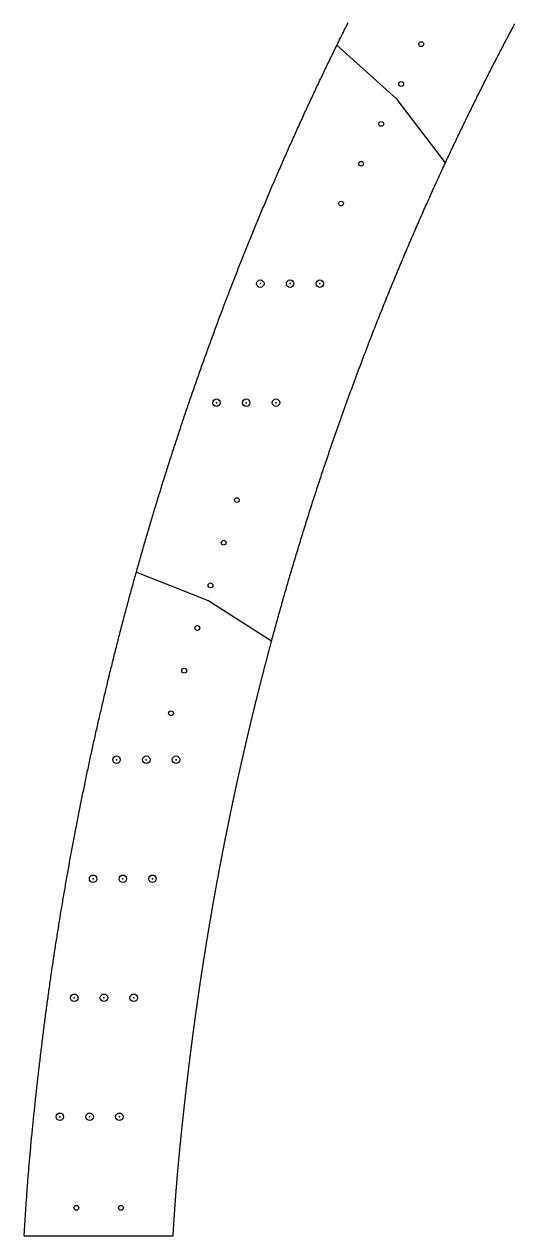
# Model space of a CAD drawing. Extents: x 44 to 491, y 65 to 774.
# Drawn here: x 65 to 131, y 225.2 to 388.1 of the extents above; entities that cross this region are included whole.
import ezdxf

# ---------------------------------------------------------------- set-up
doc = ezdxf.new("R2010")
doc.units = 0
doc.header["$PDMODE"] = 32
doc.header["$PDSIZE"] = 1
doc.layers.get('0').update_dxf_attribs({"linetype": 'CONTINUOUS'})
doc.layers.add('DRILLING', color=3, linetype='CONTINUOUS')
doc.layers.add('ENGRAVE', color=4, linetype='CONTINUOUS')

# ---------------------------------------------------------------- blocks, each defined once
blk = doc.blocks.new('*U187')
at = {"layer": 'ENGRAVE'}
blk.add_point((0, 0), dxfattribs=at)
blk = doc.blocks.new('*U188')
at = {"layer": 'ENGRAVE', "color": 0, "linetype": 'BYBLOCK'}
for p in [(0, 0), (4, 0), (8, 0)]:
    blk.add_blockref('*U187', p, dxfattribs=at)
blk = doc.blocks.new('*U189')
at = {"layer": 'ENGRAVE'}
blk.add_point((0, 0), dxfattribs=at)
blk = doc.blocks.new('*U190')
at = {"layer": 'ENGRAVE', "color": 0, "linetype": 'BYBLOCK'}
for p in [(0, 0), (4, 0), (8, 0)]:
    blk.add_blockref('*U189', p, dxfattribs=at)
blk = doc.blocks.new('*U191')
at = {"layer": 'ENGRAVE'}
blk.add_point((0, 0), dxfattribs=at)
blk = doc.blocks.new('*U192')
at = {"layer": 'ENGRAVE', "color": 0, "linetype": 'BYBLOCK'}
for p in [(0, 0), (4, 0), (8, 0)]:
    blk.add_blockref('*U191', p, dxfattribs=at)
blk = doc.blocks.new('*U193')
at = {"layer": 'ENGRAVE'}
blk.add_point((0, 0), dxfattribs=at)
blk = doc.blocks.new('*U194')
at = {"layer": 'ENGRAVE', "color": 0, "linetype": 'BYBLOCK'}
for p in [(0, 0), (4, 0), (8, 0)]:
    blk.add_blockref('*U193', p, dxfattribs=at)
blk = doc.blocks.new('*U195')
at = {"layer": 'ENGRAVE'}
blk.add_point((0, 0), dxfattribs=at)
blk = doc.blocks.new('*U196')
at = {"layer": 'ENGRAVE', "color": 0, "linetype": 'BYBLOCK'}
for p in [(0, 0), (4, 0), (8, 0)]:
    blk.add_blockref('*U195', p, dxfattribs=at)
blk = doc.blocks.new('*U197')
at = {"layer": 'ENGRAVE'}
blk.add_point((0, 0), dxfattribs=at)
blk = doc.blocks.new('*U198')
at = {"layer": 'ENGRAVE', "color": 0, "linetype": 'BYBLOCK'}
for p in [(0, 0), (4, 0), (8, 0)]:
    blk.add_blockref('*U197', p, dxfattribs=at)

msp = doc.modelspace()

# ---------------------------------------------------------------- linework, layer by layer
for p, q in [((107.0674, 385.2385), (115.0405, 378.0801)), ((115.0405, 378.0801), (115.1666, 377.9436)), ((121.6774, 369.4335), (115.1666, 377.9436)), ((80.0838, 314.384), (89.545, 310.6801)), ((89.545, 310.6801), (89.7196, 310.5912)), ((98.2773, 305.1139), (89.7196, 310.5912)), ((64.9958, 225.1752), (85.0311, 225.1752))]:
    msp.add_line(p, q)
for points in [[(107.067, 385.239, 0), (107.191, 385.49, 0), (107.315, 385.742, 0), (107.439, 385.993, 0), (107.563, 386.245, 0), (107.687, 386.496, 0), (107.812, 386.748, 0), (107.936, 386.999, 0), (108.061, 387.25, 0), (108.186, 387.501, 0), (108.312, 387.752, 0), (108.437, 388.003, 0), (108.563, 388.253, 0)], [(121.677, 369.433, 0), (121.775, 369.644, 0), (121.874, 369.854, 0), (121.972, 370.064, 0), (122.07, 370.275, 0), (122.169, 370.485, 0), (122.268, 370.695, 0), (122.367, 370.905, 0), (122.466, 371.115, 0), (122.565, 371.325, 0), (122.664, 371.534, 0), (122.763, 371.744, 0), (122.863, 371.954, 0), (122.962, 372.163, 0), (123.062, 372.373, 0), (123.162, 372.582, 0), (123.262, 372.792, 0), (123.362, 373.001, 0), (123.462, 373.211, 0), (123.562, 373.42, 0), (123.663, 373.629, 0), (123.763, 373.838, 0), (123.864, 374.047, 0), (123.965, 374.256, 0), (124.066, 374.465, 0), (124.167, 374.674, 0), (124.268, 374.883, 0), (124.369, 375.091, 0), (124.471, 375.3, 0), (124.572, 375.509, 0), (124.674, 375.717, 0), (124.776, 375.926, 0), (124.878, 376.134, 0), (124.98, 376.342, 0), (125.082, 376.551, 0), (125.185, 376.759, 0), (125.287, 376.967, 0), (125.39, 377.175, 0), (125.492, 377.383, 0), (125.595, 377.591, 0), (125.698, 377.799, 0), (125.801, 378.007, 0), (125.904, 378.214, 0), (126.008, 378.422, 0), (126.111, 378.63, 0), (126.215, 378.837, 0), (126.319, 379.045, 0), (126.422, 379.252, 0), (126.526, 379.46, 0), (126.63, 379.667, 0), (126.735, 379.874, 0), (126.839, 380.081, 0), (126.943, 380.288, 0), (127.048, 380.495, 0), (127.153, 380.702, 0), (127.257, 380.909, 0), (127.362, 381.116, 0), (127.468, 381.323, 0), (127.573, 381.529, 0), (127.678, 381.736, 0), (127.784, 381.942, 0), (127.889, 382.149, 0), (127.995, 382.355, 0), (128.101, 382.562, 0), (128.207, 382.768, 0), (128.313, 382.974, 0), (128.419, 383.18, 0), (128.525, 383.386, 0), (128.632, 383.592, 0), (128.738, 383.798, 0), (128.845, 384.004, 0), (128.952, 384.21, 0), (129.059, 384.415, 0), (129.166, 384.621, 0), (129.273, 384.827, 0), (129.38, 385.032, 0), (129.488, 385.238, 0), (129.595, 385.443, 0), (129.703, 385.648, 0), (129.811, 385.853, 0), (129.919, 386.059, 0), (130.027, 386.264, 0), (130.135, 386.469, 0), (130.243, 386.674, 0), (130.352, 386.878, 0), (130.46, 387.083, 0), (130.569, 387.288, 0), (130.678, 387.493, 0), (130.787, 387.697, 0), (130.896, 387.902, 0), (131.005, 388.106, 0)], [(80.0838, 314.384, 0), (80.148, 314.613, 0), (80.2125, 314.842, 0), (80.277, 315.071, 0), (80.3417, 315.3, 0), (80.4065, 315.529, 0), (80.4714, 315.758, 0), (80.5364, 315.987, 0), (80.6016, 316.216, 0), (80.6669, 316.445, 0), (80.7324, 316.674, 0), (80.7979, 316.903, 0), (80.8636, 317.132, 0), (80.9295, 317.36, 0), (80.9954, 317.589, 0), (81.0615, 317.818, 0), (81.1277, 318.046, 0), (81.1941, 318.275, 0), (81.2605, 318.503, 0), (81.3271, 318.732, 0), (81.3938, 318.96, 0), (81.4607, 319.189, 0), (81.5277, 319.417, 0), (81.5948, 319.645, 0), (81.662, 319.874, 0), (81.7294, 320.102, 0), (81.7969, 320.33, 0), (81.8645, 320.559, 0), (81.9323, 320.787, 0), (82.0001, 321.015, 0), (82.0682, 321.243, 0), (82.1363, 321.471, 0), (82.2046, 321.699, 0), (82.273, 321.927, 0), (82.3415, 322.155, 0), (82.4101, 322.383, 0), (82.4789, 322.611, 0), (82.5478, 322.838, 0), (82.6168, 323.066, 0), (82.686, 323.294, 0), (82.7553, 323.522, 0), (82.8247, 323.749, 0), (82.8943, 323.977, 0), (82.964, 324.204, 0), (83.0338, 324.432, 0), (83.1037, 324.66, 0), (83.1738, 324.887, 0), (83.2439, 325.114, 0), (83.3143, 325.342, 0), (83.3847, 325.569, 0), (83.4553, 325.796, 0), (83.526, 326.024, 0), (83.5968, 326.251, 0), (83.6678, 326.478, 0), (83.7389, 326.705, 0), (83.8101, 326.932, 0), (83.8814, 327.159, 0), (83.9529, 327.386, 0), (84.0245, 327.613, 0), (84.0962, 327.84, 0), (84.1681, 328.067, 0), (84.2401, 328.294, 0), (84.3122, 328.521, 0), (84.3844, 328.748, 0), (84.4568, 328.974, 0), (84.5293, 329.201, 0), (84.6019, 329.428, 0), (84.6747, 329.654, 0), (84.7475, 329.881, 0), (84.8206, 330.108, 0), (84.8937, 330.334, 0), (84.967, 330.56, 0), (85.0403, 330.787, 0), (85.1139, 331.013, 0), (85.1875, 331.24, 0), (85.2613, 331.466, 0), (85.3352, 331.692, 0), (85.4092, 331.918, 0), (85.4834, 332.144, 0), (85.5577, 332.371, 0), (85.6321, 332.597, 0), (85.7066, 332.823, 0), (85.7813, 333.049, 0), (85.8561, 333.275, 0), (85.931, 333.501, 0), (86.0061, 333.726, 0), (86.0813, 333.952, 0), (86.1566, 334.178, 0), (86.232, 334.404, 0), (86.3076, 334.629, 0), (86.3833, 334.855, 0), (86.4591, 335.081, 0), (86.535, 335.306, 0), (86.6111, 335.532, 0), (86.6873, 335.757, 0), (86.7636, 335.983, 0), (86.8401, 336.208, 0), (86.9167, 336.433, 0), (86.9934, 336.659, 0), (87.0702, 336.884, 0), (87.1472, 337.109, 0), (87.2243, 337.334, 0), (87.3015, 337.559, 0), (87.3789, 337.785, 0), (87.4564, 338.01, 0), (87.534, 338.235, 0), (87.6117, 338.46, 0), (87.6896, 338.684, 0), (87.7676, 338.909, 0), (87.8457, 339.134, 0), (87.9239, 339.359, 0), (88.0023, 339.584, 0), (88.0808, 339.808, 0), (88.1594, 340.033, 0), (88.2382, 340.258, 0), (88.3171, 340.482, 0), (88.3961, 340.707, 0), (88.4752, 340.931, 0), (88.5545, 341.156, 0), (88.6339, 341.38, 0), (88.7134, 341.604, 0), (88.793, 341.829, 0), (88.8728, 342.053, 0), (88.9527, 342.277, 0), (89.0328, 342.501, 0), (89.1129, 342.725, 0), (89.1932, 342.949, 0), (89.2736, 343.173, 0), (89.3542, 343.397, 0), (89.4348, 343.621, 0), (89.5156, 343.845, 0), (89.5965, 344.069, 0), (89.6776, 344.293, 0), (89.7588, 344.516, 0), (89.8401, 344.74, 0), (89.9215, 344.964, 0), (90.0031, 345.187, 0), (90.0848, 345.411, 0), (90.1666, 345.634, 0), (90.2485, 345.858, 0), (90.3306, 346.081, 0), (90.4128, 346.305, 0), (90.4951, 346.528, 0), (90.5776, 346.751, 0), (90.6602, 346.974, 0), (90.7429, 347.198, 0), (90.8257, 347.421, 0), (90.9087, 347.644, 0), (90.9918, 347.867, 0), (91.075, 348.09, 0), (91.1583, 348.313, 0), (91.2418, 348.536, 0), (91.3254, 348.758, 0), (91.4091, 348.981, 0), (91.493, 349.204, 0), (91.577, 349.427, 0), (91.6611, 349.649, 0), (91.7453, 349.872, 0), (91.8297, 350.095, 0), (91.9142, 350.317, 0), (91.9988, 350.539, 0), (92.0835, 350.762, 0), (92.1684, 350.984, 0), (92.2534, 351.207, 0), (92.3385, 351.429, 0), (92.4238, 351.651, 0), (92.5092, 351.873, 0), (92.5947, 352.095, 0), (92.6803, 352.317, 0), (92.7661, 352.539, 0), (92.852, 352.761, 0), (92.938, 352.983, 0), (93.0242, 353.205, 0), (93.1104, 353.427, 0), (93.1968, 353.649, 0), (93.2834, 353.871, 0), (93.37, 354.092, 0), (93.4568, 354.314, 0), (93.5437, 354.535, 0), (93.6307, 354.757, 0), (93.7179, 354.978, 0), (93.8052, 355.2, 0), (93.8926, 355.421, 0), (93.9801, 355.643, 0), (94.0678, 355.864, 0), (94.1556, 356.085, 0), (94.2435, 356.306, 0), (94.3316, 356.527, 0), (94.4198, 356.748, 0), (94.5081, 356.969, 0), (94.5965, 357.19, 0), (94.6851, 357.411, 0), (94.7737, 357.632, 0), (94.8626, 357.853, 0), (94.9515, 358.074, 0), (95.0406, 358.294, 0), (95.1298, 358.515, 0), (95.2191, 358.736, 0), (95.3085, 358.956, 0), (95.3981, 359.177, 0), (95.4878, 359.397, 0), (95.5776, 359.618, 0), (95.6676, 359.838, 0), (95.7577, 360.058, 0), (95.8479, 360.279, 0), (95.9382, 360.499, 0), (96.0287, 360.719, 0), (96.1192, 360.939, 0), (96.21, 361.159, 0), (96.3008, 361.379, 0), (96.3918, 361.599, 0), (96.4829, 361.819, 0), (96.5741, 362.039, 0), (96.6654, 362.258, 0), (96.7569, 362.478, 0), (96.8485, 362.698, 0), (96.9402, 362.917, 0), (97.0321, 363.137, 0), (97.1241, 363.357, 0), (97.2162, 363.576, 0), (97.3084, 363.795, 0), (97.4008, 364.015, 0), (97.4933, 364.234, 0), (97.5859, 364.453, 0), (97.6786, 364.672, 0), (97.7715, 364.892, 0), (97.8645, 365.111, 0), (97.9576, 365.33, 0), (98.0508, 365.549, 0), (98.1442, 365.768, 0), (98.2377, 365.986, 0), (98.3313, 366.205, 0), (98.4251, 366.424, 0), (98.519, 366.643, 0), (98.613, 366.861, 0), (98.7071, 367.08, 0), (98.8014, 367.299, 0), (98.8958, 367.517, 0), (98.9903, 367.735, 0), (99.0849, 367.954, 0), (99.1797, 368.172, 0), (99.2746, 368.39, 0), (99.3696, 368.609, 0), (99.4648, 368.827, 0), (99.5601, 369.045, 0), (99.6555, 369.263, 0), (99.751, 369.481, 0), (99.8467, 369.699, 0), (99.9425, 369.917, 0), (100.038, 370.135, 0), (100.134, 370.352, 0), (100.231, 370.57, 0), (100.327, 370.788, 0), (100.423, 371.005, 0), (100.52, 371.223, 0), (100.617, 371.44, 0), (100.713, 371.658, 0), (100.81, 371.875, 0), (100.907, 372.092, 0), (101.004, 372.31, 0), (101.102, 372.527, 0), (101.199, 372.744, 0), (101.297, 372.961, 0), (101.394, 373.178, 0), (101.492, 373.395, 0), (101.59, 373.612, 0), (101.688, 373.829, 0), (101.787, 374.046, 0), (101.885, 374.263, 0), (101.983, 374.479, 0), (102.082, 374.696, 0), (102.181, 374.912, 0), (102.279, 375.129, 0), (102.378, 375.345, 0), (102.477, 375.562, 0), (102.577, 375.778, 0), (102.676, 375.994, 0), (102.775, 376.211, 0), (102.875, 376.427, 0), (102.975, 376.643, 0), (103.075, 376.859, 0), (103.175, 377.075, 0), (103.275, 377.291, 0), (103.375, 377.507, 0), (103.475, 377.723, 0), (103.576, 377.938, 0), (103.676, 378.154, 0), (103.777, 378.37, 0), (103.878, 378.585, 0), (103.979, 378.801, 0), (104.08, 379.016, 0), (104.181, 379.232, 0), (104.283, 379.447, 0), (104.384, 379.662, 0), (104.486, 379.878, 0), (104.588, 380.093, 0), (104.689, 380.308, 0), (104.791, 380.523, 0), (104.894, 380.738, 0), (104.996, 380.953, 0), (105.098, 381.168, 0), (105.201, 381.382, 0), (105.303, 381.597, 0), (105.406, 381.812, 0), (105.509, 382.027, 0), (105.612, 382.241, 0), (105.715, 382.456, 0), (105.818, 382.67, 0), (105.922, 382.884, 0), (106.025, 383.099, 0), (106.129, 383.313, 0), (106.233, 383.527, 0), (106.337, 383.741, 0), (106.441, 383.955, 0), (106.545, 384.169, 0), (106.649, 384.383, 0), (106.753, 384.597, 0), (106.858, 384.811, 0), (106.963, 385.025, 0), (107.067, 385.239, 0)], [(98.2773, 305.114, 0), (98.3474, 305.374, 0), (98.4176, 305.633, 0), (98.4881, 305.893, 0), (98.5587, 306.153, 0), (98.6295, 306.412, 0), (98.7004, 306.672, 0), (98.7716, 306.931, 0), (98.8429, 307.19, 0), (98.9143, 307.45, 0), (98.986, 307.709, 0), (99.0578, 307.968, 0), (99.1298, 308.227, 0), (99.2019, 308.486, 0), (99.2743, 308.746, 0), (99.3468, 309.005, 0), (99.4195, 309.264, 0), (99.4923, 309.523, 0), (99.5653, 309.781, 0), (99.6385, 310.04, 0), (99.7119, 310.299, 0), (99.7854, 310.558, 0), (99.8591, 310.816, 0), (99.933, 311.075, 0), (100.007, 311.334, 0), (100.081, 311.592, 0), (100.156, 311.851, 0), (100.23, 312.109, 0), (100.305, 312.367, 0), (100.38, 312.626, 0), (100.455, 312.884, 0), (100.53, 313.142, 0), (100.606, 313.4, 0), (100.681, 313.659, 0), (100.757, 313.917, 0), (100.833, 314.175, 0), (100.909, 314.433, 0), (100.985, 314.69, 0), (101.062, 314.948, 0), (101.138, 315.206, 0), (101.215, 315.464, 0), (101.292, 315.722, 0), (101.369, 315.979, 0), (101.447, 316.237, 0), (101.524, 316.494, 0), (101.602, 316.752, 0), (101.68, 317.009, 0), (101.758, 317.267, 0), (101.836, 317.524, 0), (101.914, 317.781, 0), (101.993, 318.038, 0), (102.071, 318.296, 0), (102.15, 318.553, 0), (102.229, 318.81, 0), (102.308, 319.067, 0), (102.388, 319.324, 0), (102.467, 319.58, 0), (102.547, 319.837, 0), (102.627, 320.094, 0), (102.707, 320.351, 0), (102.787, 320.607, 0), (102.868, 320.864, 0), (102.948, 321.121, 0), (103.029, 321.377, 0), (103.11, 321.634, 0), (103.191, 321.89, 0), (103.272, 322.146, 0), (103.353, 322.403, 0), (103.435, 322.659, 0), (103.517, 322.915, 0), (103.599, 323.171, 0), (103.681, 323.427, 0), (103.763, 323.683, 0), (103.846, 323.939, 0), (103.928, 324.195, 0), (104.011, 324.451, 0), (104.094, 324.706, 0), (104.177, 324.962, 0), (104.26, 325.218, 0), (104.344, 325.473, 0), (104.427, 325.729, 0), (104.511, 325.984, 0), (104.595, 326.24, 0), (104.679, 326.495, 0), (104.764, 326.75, 0), (104.848, 327.006, 0), (104.933, 327.261, 0), (105.018, 327.516, 0), (105.103, 327.771, 0), (105.188, 328.026, 0), (105.273, 328.281, 0), (105.359, 328.536, 0), (105.444, 328.791, 0), (105.53, 329.045, 0), (105.616, 329.3, 0), (105.703, 329.555, 0), (105.789, 329.809, 0), (105.875, 330.064, 0), (105.962, 330.318, 0), (106.049, 330.573, 0), (106.136, 330.827, 0), (106.223, 331.081, 0), (106.311, 331.336, 0), (106.398, 331.59, 0), (106.486, 331.844, 0), (106.574, 332.098, 0), (106.662, 332.352, 0), (106.75, 332.606, 0), (106.839, 332.86, 0), (106.927, 333.113, 0), (107.016, 333.367, 0), (107.105, 333.621, 0), (107.194, 333.874, 0), (107.283, 334.128, 0), (107.373, 334.381, 0), (107.462, 334.635, 0), (107.552, 334.888, 0), (107.642, 335.142, 0), (107.732, 335.395, 0), (107.822, 335.648, 0), (107.913, 335.901, 0), (108.004, 336.154, 0), (108.094, 336.407, 0), (108.185, 336.66, 0), (108.276, 336.913, 0), (108.368, 337.166, 0), (108.459, 337.418, 0), (108.551, 337.671, 0), (108.643, 337.924, 0), (108.735, 338.176, 0), (108.827, 338.429, 0), (108.919, 338.681, 0), (109.012, 338.933, 0), (109.104, 339.186, 0), (109.197, 339.438, 0), (109.29, 339.69, 0), (109.383, 339.942, 0), (109.477, 340.194, 0), (109.57, 340.446, 0), (109.664, 340.698, 0), (109.758, 340.95, 0), (109.852, 341.202, 0), (109.946, 341.453, 0), (110.04, 341.705, 0), (110.135, 341.956, 0), (110.23, 342.208, 0), (110.324, 342.459, 0), (110.419, 342.711, 0), (110.515, 342.962, 0), (110.61, 343.213, 0), (110.706, 343.464, 0), (110.801, 343.716, 0), (110.897, 343.967, 0), (110.993, 344.218, 0), (111.089, 344.468, 0), (111.186, 344.719, 0), (111.282, 344.97, 0), (111.379, 345.221, 0), (111.476, 345.471, 0), (111.573, 345.722, 0), (111.67, 345.972, 0), (111.768, 346.223, 0), (111.865, 346.473, 0), (111.963, 346.723, 0), (112.061, 346.974, 0), (112.159, 347.224, 0), (112.257, 347.474, 0), (112.356, 347.724, 0), (112.454, 347.974, 0), (112.553, 348.224, 0), (112.652, 348.473, 0), (112.751, 348.723, 0), (112.85, 348.973, 0), (112.95, 349.222, 0), (113.05, 349.472, 0), (113.149, 349.721, 0), (113.249, 349.971, 0), (113.349, 350.22, 0), (113.45, 350.469, 0), (113.55, 350.718, 0), (113.651, 350.967, 0), (113.752, 351.216, 0), (113.852, 351.465, 0), (113.954, 351.714, 0), (114.055, 351.963, 0), (114.156, 352.212, 0), (114.258, 352.46, 0), (114.36, 352.709, 0), (114.462, 352.957, 0), (114.564, 353.206, 0), (114.666, 353.454, 0), (114.769, 353.702, 0), (114.871, 353.951, 0), (114.974, 354.199, 0), (115.077, 354.447, 0), (115.18, 354.695, 0), (115.284, 354.943, 0), (115.387, 355.191, 0), (115.491, 355.438, 0), (115.595, 355.686, 0), (115.699, 355.934, 0), (115.803, 356.181, 0), (115.907, 356.429, 0), (116.012, 356.676, 0), (116.116, 356.923, 0), (116.221, 357.171, 0), (116.326, 357.418, 0), (116.431, 357.665, 0), (116.537, 357.912, 0), (116.642, 358.159, 0), (116.748, 358.406, 0), (116.854, 358.652, 0), (116.96, 358.899, 0), (117.066, 359.146, 0), (117.172, 359.392, 0), (117.279, 359.639, 0), (117.386, 359.885, 0), (117.492, 360.132, 0), (117.599, 360.378, 0), (117.707, 360.624, 0), (117.814, 360.87, 0), (117.921, 361.116, 0), (118.029, 361.362, 0), (118.137, 361.608, 0), (118.245, 361.854, 0), (118.353, 362.099, 0), (118.462, 362.345, 0), (118.57, 362.591, 0), (118.679, 362.836, 0), (118.788, 363.081, 0), (118.897, 363.327, 0), (119.006, 363.572, 0), (119.115, 363.817, 0), (119.225, 364.062, 0), (119.335, 364.307, 0), (119.445, 364.552, 0), (119.555, 364.797, 0), (119.665, 365.042, 0), (119.775, 365.286, 0), (119.886, 365.531, 0), (119.996, 365.775, 0), (120.107, 366.02, 0), (120.218, 366.264, 0), (120.33, 366.508, 0), (120.441, 366.753, 0), (120.553, 366.997, 0), (120.664, 367.241, 0), (120.776, 367.485, 0), (120.888, 367.729, 0), (121, 367.972, 0), (121.113, 368.216, 0), (121.225, 368.46, 0), (121.338, 368.703, 0), (121.451, 368.947, 0), (121.564, 369.19, 0), (121.677, 369.433, 0)], [(64.9958, 225.175, 0), (65.0098, 225.411, 0), (65.0238, 225.648, 0), (65.0378, 225.884, 0), (65.0519, 226.12, 0), (65.066, 226.356, 0), (65.0802, 226.593, 0), (65.0945, 226.829, 0), (65.1089, 227.065, 0), (65.1234, 227.301, 0), (65.138, 227.537, 0), (65.1529, 227.774, 0), (65.1678, 228.01, 0), (65.183, 228.246, 0), (65.1983, 228.482, 0), (65.2137, 228.718, 0), (65.2293, 228.955, 0), (65.2451, 229.191, 0), (65.2611, 229.427, 0), (65.2772, 229.663, 0), (65.2935, 229.899, 0), (65.31, 230.135, 0), (65.3266, 230.371, 0), (65.3434, 230.607, 0), (65.3604, 230.843, 0), (65.3776, 231.079, 0), (65.3949, 231.315, 0), (65.4124, 231.551, 0), (65.4301, 231.787, 0), (65.4479, 232.023, 0), (65.466, 232.259, 0), (65.4842, 232.495, 0), (65.5026, 232.731, 0), (65.5211, 232.967, 0), (65.5399, 233.203, 0), (65.5588, 233.439, 0), (65.5779, 233.675, 0), (65.5972, 233.911, 0), (65.6167, 234.147, 0), (65.6363, 234.383, 0), (65.6562, 234.618, 0), (65.6762, 234.854, 0), (65.6964, 235.09, 0), (65.7168, 235.326, 0), (65.7374, 235.562, 0), (65.7582, 235.797, 0), (65.7792, 236.033, 0), (65.8003, 236.269, 0), (65.8217, 236.505, 0), (65.8432, 236.74, 0), (65.8649, 236.976, 0), (65.8868, 237.212, 0), (65.9089, 237.447, 0), (65.9312, 237.683, 0), (65.9536, 237.918, 0), (65.9762, 238.154, 0), (65.9989, 238.389, 0), (66.0218, 238.625, 0), (66.0449, 238.861, 0), (66.0682, 239.096, 0), (66.0915, 239.332, 0), (66.1151, 239.567, 0), (66.1388, 239.803, 0), (66.1626, 240.038, 0), (66.1866, 240.273, 0), (66.2107, 240.509, 0), (66.2349, 240.744, 0), (66.2593, 240.98, 0), (66.2837, 241.215, 0), (66.3084, 241.45, 0), (66.3331, 241.686, 0), (66.358, 241.921, 0), (66.3829, 242.157, 0), (66.408, 242.392, 0), (66.4332, 242.627, 0), (66.4585, 242.863, 0), (66.4839, 243.098, 0), (66.5094, 243.333, 0), (66.5349, 243.568, 0), (66.5606, 243.804, 0), (66.5864, 244.039, 0), (66.6122, 244.274, 0), (66.6382, 244.509, 0), (66.6642, 244.745, 0), (66.6903, 244.98, 0), (66.7165, 245.215, 0), (66.7428, 245.45, 0), (66.7692, 245.686, 0), (66.7957, 245.921, 0), (66.8223, 246.156, 0), (66.849, 246.391, 0), (66.8757, 246.626, 0), (66.9026, 246.861, 0), (66.9296, 247.096, 0), (66.9567, 247.332, 0), (66.9838, 247.567, 0), (67.0111, 247.802, 0), (67.0385, 248.037, 0), (67.066, 248.272, 0), (67.0936, 248.507, 0), (67.1212, 248.742, 0), (67.149, 248.977, 0), (67.177, 249.212, 0), (67.205, 249.447, 0), (67.2331, 249.682, 0), (67.2614, 249.917, 0), (67.2897, 250.152, 0), (67.3182, 250.387, 0), (67.3468, 250.622, 0), (67.3755, 250.857, 0), (67.4043, 251.092, 0), (67.4332, 251.327, 0), (67.4623, 251.561, 0), (67.4915, 251.796, 0), (67.5208, 252.031, 0), (67.5502, 252.266, 0), (67.5797, 252.501, 0), (67.6094, 252.736, 0), (67.6392, 252.97, 0), (67.6692, 253.205, 0), (67.6992, 253.44, 0), (67.7294, 253.675, 0), (67.7597, 253.909, 0), (67.7902, 254.144, 0), (67.8207, 254.379, 0), (67.8515, 254.613, 0), (67.8823, 254.848, 0), (67.9133, 255.083, 0), (67.9444, 255.317, 0), (67.9757, 255.552, 0), (68.0071, 255.786, 0), (68.0386, 256.021, 0), (68.0703, 256.255, 0), (68.1021, 256.49, 0), (68.134, 256.724, 0), (68.1661, 256.959, 0), (68.1983, 257.193, 0), (68.2306, 257.428, 0), (68.2631, 257.662, 0), (68.2957, 257.897, 0), (68.3285, 258.131, 0), (68.3614, 258.365, 0), (68.3944, 258.6, 0), (68.4275, 258.834, 0), (68.4608, 259.068, 0), (68.4942, 259.303, 0), (68.5278, 259.537, 0), (68.5615, 259.771, 0), (68.5953, 260.005, 0), (68.6292, 260.24, 0), (68.6633, 260.474, 0), (68.6975, 260.708, 0), (68.7318, 260.942, 0), (68.7663, 261.176, 0), (68.8009, 261.411, 0), (68.8357, 261.645, 0), (68.8705, 261.879, 0), (68.9055, 262.113, 0), (68.9406, 262.347, 0), (68.9759, 262.581, 0), (69.0113, 262.815, 0), (69.0468, 263.049, 0), (69.0824, 263.283, 0), (69.1182, 263.517, 0), (69.1541, 263.751, 0), (69.1901, 263.985, 0), (69.2263, 264.219, 0), (69.2626, 264.452, 0), (69.299, 264.686, 0), (69.3356, 264.92, 0), (69.3722, 265.154, 0), (69.409, 265.388, 0), (69.4459, 265.621, 0), (69.483, 265.855, 0), (69.5202, 266.089, 0), (69.5575, 266.323, 0), (69.5949, 266.556, 0), (69.6325, 266.79, 0), (69.6702, 267.024, 0), (69.708, 267.257, 0), (69.7459, 267.491, 0), (69.784, 267.724, 0), (69.8221, 267.958, 0), (69.8604, 268.192, 0), (69.8989, 268.425, 0), (69.9374, 268.659, 0), (69.9761, 268.892, 0), (70.015, 269.126, 0), (70.0539, 269.359, 0), (70.093, 269.592, 0), (70.1322, 269.826, 0), (70.1715, 270.059, 0), (70.2109, 270.293, 0), (70.2505, 270.526, 0), (70.2902, 270.759, 0), (70.33, 270.993, 0), (70.37, 271.226, 0), (70.41, 271.459, 0), (70.4502, 271.692, 0), (70.4906, 271.925, 0), (70.531, 272.159, 0), (70.5716, 272.392, 0), (70.6123, 272.625, 0), (70.6532, 272.858, 0), (70.6941, 273.091, 0), (70.7352, 273.324, 0), (70.7764, 273.557, 0), (70.8178, 273.79, 0), (70.8593, 274.023, 0), (70.9009, 274.256, 0), (70.9426, 274.489, 0), (70.9845, 274.722, 0), (71.0264, 274.955, 0), (71.0685, 275.188, 0), (71.1108, 275.421, 0), (71.1531, 275.654, 0), (71.1956, 275.887, 0), (71.2383, 276.119, 0), (71.281, 276.352, 0), (71.3239, 276.585, 0), (71.3669, 276.818, 0), (71.41, 277.05, 0), (71.4533, 277.283, 0), (71.4967, 277.516, 0), (71.5402, 277.748, 0), (71.5838, 277.981, 0), (71.6276, 278.213, 0), (71.6715, 278.446, 0), (71.7155, 278.679, 0), (71.7597, 278.911, 0), (71.8039, 279.144, 0), (71.8484, 279.376, 0), (71.8929, 279.608, 0), (71.9376, 279.841, 0), (71.9824, 280.073, 0), (72.0273, 280.306, 0), (72.0723, 280.538, 0), (72.1175, 280.77, 0), (72.1628, 281.003, 0), (72.2083, 281.235, 0), (72.2538, 281.467, 0), (72.2995, 281.699, 0), (72.3453, 281.932, 0), (72.3913, 282.164, 0), (72.4374, 282.396, 0), (72.4836, 282.628, 0), (72.5299, 282.86, 0), (72.5764, 283.092, 0), (72.6229, 283.324, 0), (72.6697, 283.556, 0), (72.7165, 283.788, 0), (72.7635, 284.02, 0), (72.8106, 284.252, 0), (72.8578, 284.484, 0), (72.9052, 284.716, 0), (72.9527, 284.948, 0), (73.0003, 285.18, 0), (73.048, 285.411, 0), (73.0959, 285.643, 0), (73.1439, 285.875, 0), (73.192, 286.107, 0), (73.2402, 286.338, 0), (73.2886, 286.57, 0), (73.3371, 286.802, 0), (73.3858, 287.033, 0), (73.4345, 287.265, 0), (73.4834, 287.496, 0), (73.5324, 287.728, 0), (73.5816, 287.96, 0), (73.6309, 288.191, 0), (73.6803, 288.423, 0), (73.7298, 288.654, 0), (73.7795, 288.885, 0), (73.8292, 289.117, 0), (73.8792, 289.348, 0), (73.9292, 289.579, 0), (73.9794, 289.811, 0), (74.0297, 290.042, 0), (74.0801, 290.273, 0), (74.1306, 290.504, 0), (74.1813, 290.736, 0), (74.2321, 290.967, 0), (74.2831, 291.198, 0), (74.3341, 291.429, 0), (74.3853, 291.66, 0), (74.4366, 291.891, 0), (74.4881, 292.122, 0), (74.5397, 292.353, 0), (74.5914, 292.584, 0), (74.6432, 292.815, 0), (74.6951, 293.046, 0), (74.7472, 293.277, 0), (74.7994, 293.508, 0), (74.8518, 293.738, 0), (74.9042, 293.969, 0), (74.9568, 294.2, 0), (75.0096, 294.431, 0), (75.0624, 294.661, 0), (75.1154, 294.892, 0), (75.1685, 295.123, 0), (75.2217, 295.353, 0), (75.2751, 295.584, 0), (75.3286, 295.814, 0), (75.3822, 296.045, 0), (75.4359, 296.275, 0), (75.4898, 296.506, 0), (75.5438, 296.736, 0), (75.5979, 296.967, 0), (75.6521, 297.197, 0), (75.7065, 297.427, 0), (75.761, 297.658, 0), (75.8157, 297.888, 0), (75.8704, 298.118, 0), (75.9253, 298.348, 0), (75.9803, 298.579, 0), (76.0355, 298.809, 0), (76.0907, 299.039, 0), (76.1461, 299.269, 0), (76.2017, 299.499, 0), (76.2573, 299.729, 0), (76.3131, 299.959, 0), (76.369, 300.189, 0), (76.425, 300.419, 0), (76.4812, 300.649, 0), (76.5375, 300.879, 0), (76.5939, 301.109, 0), (76.6504, 301.338, 0), (76.7071, 301.568, 0), (76.7639, 301.798, 0), (76.8208, 302.028, 0), (76.8779, 302.257, 0), (76.9351, 302.487, 0), (76.9924, 302.717, 0), (77.0498, 302.946, 0), (77.1074, 303.176, 0), (77.1651, 303.405, 0), (77.2229, 303.635, 0), (77.2808, 303.864, 0), (77.3389, 304.094, 0), (77.3971, 304.323, 0), (77.4554, 304.553, 0), (77.5139, 304.782, 0), (77.5724, 305.011, 0), (77.6312, 305.241, 0), (77.69, 305.47, 0), (77.7489, 305.699, 0), (77.808, 305.928, 0), (77.8673, 306.157, 0), (77.9266, 306.386, 0), (77.9861, 306.615, 0), (78.0457, 306.845, 0), (78.1054, 307.074, 0), (78.1652, 307.302, 0), (78.2252, 307.531, 0), (78.2853, 307.76, 0), (78.3456, 307.989, 0), (78.4059, 308.218, 0), (78.4664, 308.447, 0), (78.527, 308.676, 0), (78.5878, 308.904, 0), (78.6486, 309.133, 0), (78.7096, 309.362, 0), (78.7708, 309.59, 0), (78.832, 309.819, 0), (78.8934, 310.048, 0), (78.9549, 310.276, 0), (79.0165, 310.505, 0), (79.0783, 310.733, 0), (79.1402, 310.962, 0), (79.2022, 311.19, 0), (79.2643, 311.418, 0), (79.3266, 311.647, 0), (79.389, 311.875, 0), (79.4515, 312.103, 0), (79.5142, 312.331, 0), (79.577, 312.56, 0), (79.6399, 312.788, 0), (79.7029, 313.016, 0), (79.7661, 313.244, 0), (79.8293, 313.472, 0), (79.8928, 313.7, 0), (79.9563, 313.928, 0), (80.02, 314.156, 0), (80.0838, 314.384, 0)], [(85.0311, 225.175, 0), (85.0363, 225.261, 0), (85.0414, 225.347, 0), (85.0466, 225.433, 0), (85.0518, 225.519, 0), (85.057, 225.604, 0), (85.0621, 225.689, 0), (85.0673, 225.775, 0), (85.0725, 225.859, 0), (85.0777, 225.944, 0), (85.0829, 226.029, 0), (85.0881, 226.113, 0), (85.0933, 226.197, 0), (85.0986, 226.281, 0), (85.1038, 226.365, 0), (85.1091, 226.449, 0), (85.1144, 226.533, 0), (85.1196, 226.617, 0), (85.1249, 226.7, 0), (85.1303, 226.784, 0), (85.1356, 226.867, 0), (85.141, 226.95, 0), (85.1463, 227.034, 0), (85.1517, 227.117, 0), (85.1571, 227.2, 0), (85.1626, 227.284, 0), (85.1681, 227.367, 0), (85.1735, 227.45, 0), (85.179, 227.534, 0), (85.1846, 227.617, 0), (85.1901, 227.701, 0), (85.1957, 227.784, 0), (85.2013, 227.867, 0), (85.2069, 227.951, 0), (85.2126, 228.034, 0), (85.2182, 228.117, 0), (85.2239, 228.201, 0), (85.2296, 228.284, 0), (85.2354, 228.367, 0), (85.2411, 228.451, 0), (85.2469, 228.534, 0), (85.2527, 228.617, 0), (85.2585, 228.7, 0), (85.2643, 228.784, 0), (85.2702, 228.867, 0), (85.2761, 228.95, 0), (85.282, 229.033, 0), (85.2879, 229.117, 0), (85.2939, 229.2, 0), (85.2998, 229.283, 0), (85.3058, 229.366, 0), (85.3118, 229.449, 0), (85.3179, 229.532, 0), (85.3239, 229.616, 0), (85.33, 229.699, 0), (85.3361, 229.782, 0), (85.3422, 229.865, 0), (85.3484, 229.948, 0), (85.3546, 230.031, 0), (85.3607, 230.114, 0), (85.367, 230.197, 0), (85.3732, 230.28, 0), (85.3795, 230.363, 0), (85.3857, 230.446, 0), (85.3921, 230.529, 0), (85.3984, 230.612, 0), (85.4047, 230.695, 0), (85.4111, 230.778, 0), (85.4175, 230.861, 0), (85.4239, 230.944, 0), (85.4304, 231.027, 0), (85.4368, 231.11, 0), (85.4433, 231.193, 0), (85.4498, 231.276, 0), (85.4564, 231.359, 0), (85.4629, 231.442, 0), (85.4695, 231.524, 0), (85.4761, 231.607, 0), (85.4827, 231.69, 0), (85.4894, 231.773, 0), (85.496, 231.856, 0), (85.5027, 231.939, 0), (85.5095, 232.021, 0), (85.5162, 232.104, 0), (85.523, 232.187, 0), (85.5297, 232.27, 0), (85.5366, 232.352, 0), (85.5434, 232.435, 0), (85.5502, 232.518, 0), (85.5571, 232.601, 0), (85.564, 232.683, 0), (85.571, 232.766, 0), (85.5779, 232.848, 0), (85.5849, 232.931, 0), (85.5919, 233.014, 0), (85.5989, 233.096, 0), (85.6059, 233.179, 0), (85.613, 233.261, 0), (85.6201, 233.344, 0), (85.6272, 233.426, 0), (85.6344, 233.509, 0), (85.6415, 233.592, 0), (85.6487, 233.674, 0), (85.6559, 233.757, 0), (85.6632, 233.839, 0), (85.6705, 233.922, 0), (85.6777, 234.004, 0), (85.6851, 234.087, 0), (85.6924, 234.169, 0), (85.6998, 234.252, 0), (85.7072, 234.334, 0), (85.7146, 234.417, 0), (85.722, 234.5, 0), (85.7295, 234.582, 0), (85.737, 234.665, 0), (85.7445, 234.748, 0), (85.752, 234.83, 0), (85.7596, 234.913, 0), (85.7672, 234.996, 0), (85.7748, 235.078, 0), (85.7825, 235.161, 0), (85.7902, 235.244, 0), (85.7979, 235.327, 0), (85.8056, 235.409, 0), (85.8133, 235.492, 0), (85.8211, 235.575, 0), (85.8289, 235.658, 0), (85.8368, 235.741, 0), (85.8446, 235.824, 0), (85.8525, 235.907, 0), (85.8604, 235.99, 0), (85.8684, 236.073, 0), (85.8764, 236.157, 0), (85.8844, 236.24, 0), (85.8924, 236.323, 0), (85.9004, 236.406, 0), (85.9085, 236.49, 0), (85.9166, 236.573, 0), (85.9247, 236.656, 0), (85.9329, 236.74, 0), (85.9411, 236.823, 0), (85.9493, 236.907, 0), (85.9575, 236.99, 0), (85.9657, 237.074, 0), (85.974, 237.157, 0), (85.9823, 237.241, 0), (85.9906, 237.325, 0), (85.999, 237.408, 0), (86.0073, 237.492, 0), (86.0157, 237.576, 0), (86.0241, 237.66, 0), (86.0326, 237.744, 0), (86.041, 237.828, 0), (86.0495, 237.911, 0), (86.058, 237.995, 0), (86.0666, 238.079, 0), (86.0751, 238.163, 0), (86.0837, 238.247, 0), (86.0923, 238.332, 0), (86.1009, 238.416, 0), (86.1095, 238.5, 0), (86.1182, 238.584, 0), (86.1269, 238.668, 0), (86.1356, 238.753, 0), (86.1443, 238.837, 0), (86.153, 238.921, 0), (86.1618, 239.006, 0), (86.1706, 239.09, 0), (86.1794, 239.175, 0), (86.1882, 239.259, 0), (86.1971, 239.344, 0), (86.206, 239.428, 0), (86.2149, 239.513, 0), (86.2238, 239.597, 0), (86.2327, 239.682, 0), (86.2416, 239.767, 0), (86.2506, 239.852, 0), (86.2596, 239.936, 0), (86.2686, 240.021, 0), (86.2776, 240.106, 0), (86.2867, 240.191, 0), (86.2957, 240.276, 0), (86.3048, 240.361, 0), (86.3139, 240.446, 0), (86.323, 240.531, 0), (86.3322, 240.616, 0), (86.3413, 240.701, 0), (86.3505, 240.787, 0), (86.3597, 240.872, 0), (86.3689, 240.957, 0), (86.3781, 241.042, 0), (86.3874, 241.128, 0), (86.3966, 241.213, 0), (86.4059, 241.298, 0), (86.4152, 241.384, 0), (86.4245, 241.469, 0), (86.4338, 241.554, 0), (86.4431, 241.64, 0), (86.4525, 241.725, 0), (86.4618, 241.811, 0), (86.4712, 241.896, 0), (86.4806, 241.982, 0), (86.49, 242.067, 0), (86.4994, 242.153, 0), (86.5088, 242.238, 0), (86.5183, 242.324, 0), (86.5277, 242.409, 0), (86.5372, 242.495, 0), (86.5467, 242.58, 0), (86.5562, 242.666, 0), (86.5657, 242.751, 0), (86.5752, 242.837, 0), (86.5847, 242.922, 0), (86.5943, 243.008, 0), (86.6038, 243.093, 0), (86.6134, 243.179, 0), (86.623, 243.264, 0), (86.6326, 243.349, 0), (86.6422, 243.435, 0), (86.6518, 243.52, 0), (86.6614, 243.606, 0), (86.671, 243.691, 0), (86.6807, 243.776, 0), (86.6903, 243.862, 0), (86.7, 243.947, 0), (86.7097, 244.032, 0), (86.7193, 244.117, 0), (86.729, 244.203, 0), (86.7387, 244.288, 0), (86.7484, 244.373, 0), (86.7582, 244.458, 0), (86.7679, 244.543, 0), (86.7776, 244.629, 0), (86.7874, 244.714, 0), (86.7972, 244.799, 0), (86.807, 244.884, 0), (86.8168, 244.969, 0), (86.8266, 245.054, 0), (86.8364, 245.139, 0), (86.8462, 245.224, 0), (86.8561, 245.309, 0), (86.8659, 245.394, 0), (86.8758, 245.479, 0), (86.8857, 245.564, 0), (86.8956, 245.649, 0), (86.9055, 245.734, 0), (86.9154, 245.819, 0), (86.9254, 245.904, 0), (86.9353, 245.989, 0), (86.9453, 246.074, 0), (86.9552, 246.159, 0), (86.9652, 246.244, 0), (86.9752, 246.329, 0), (86.9852, 246.413, 0), (86.9953, 246.498, 0), (87.0053, 246.583, 0), (87.0153, 246.668, 0), (87.0254, 246.753, 0), (87.0355, 246.837, 0), (87.0456, 246.922, 0), (87.0557, 247.007, 0), (87.0658, 247.092, 0), (87.0759, 247.176, 0), (87.0861, 247.261, 0), (87.0962, 247.346, 0), (87.1064, 247.43, 0), (87.1166, 247.515, 0), (87.1268, 247.6, 0), (87.137, 247.684, 0), (87.1472, 247.769, 0), (87.1575, 247.853, 0), (87.1677, 247.938, 0), (87.178, 248.023, 0), (87.1883, 248.107, 0), (87.1986, 248.192, 0), (87.2089, 248.276, 0), (87.2192, 248.361, 0), (87.2296, 248.445, 0), (87.2399, 248.53, 0), (87.2503, 248.614, 0), (87.2607, 248.698, 0), (87.2711, 248.783, 0), (87.2815, 248.867, 0), (87.2919, 248.952, 0), (87.3023, 249.036, 0), (87.3128, 249.12, 0), (87.3233, 249.205, 0), (87.3338, 249.289, 0), (87.3443, 249.373, 0), (87.3548, 249.457, 0), (87.3653, 249.542, 0), (87.3759, 249.626, 0), (87.3864, 249.71, 0), (87.397, 249.794, 0), (87.4076, 249.879, 0), (87.4182, 249.963, 0), (87.4288, 250.047, 0), (87.4395, 250.131, 0), (87.4501, 250.215, 0), (87.4608, 250.299, 0), (87.4715, 250.383, 0), (87.4822, 250.467, 0), (87.4929, 250.552, 0), (87.5036, 250.636, 0), (87.5144, 250.72, 0), (87.5251, 250.804, 0), (87.5359, 250.888, 0), (87.5467, 250.972, 0), (87.5575, 251.056, 0), (87.5684, 251.14, 0), (87.5792, 251.224, 0), (87.5901, 251.308, 0), (87.6009, 251.392, 0), (87.6118, 251.476, 0), (87.6227, 251.56, 0), (87.6337, 251.644, 0), (87.6446, 251.727, 0), (87.6556, 251.811, 0), (87.6665, 251.895, 0), (87.6775, 251.979, 0), (87.6885, 252.063, 0), (87.6996, 252.147, 0), (87.7106, 252.231, 0), (87.7217, 252.315, 0), (87.7327, 252.399, 0), (87.7438, 252.482, 0), (87.755, 252.566, 0), (87.7661, 252.65, 0), (87.7772, 252.734, 0), (87.7884, 252.818, 0), (87.7996, 252.902, 0), (87.8108, 252.985, 0), (87.822, 253.069, 0), (87.8332, 253.153, 0), (87.8445, 253.237, 0), (87.8557, 253.321, 0), (87.867, 253.404, 0), (87.8783, 253.488, 0), (87.8896, 253.572, 0), (87.901, 253.656, 0), (87.9123, 253.739, 0), (87.9237, 253.823, 0), (87.9351, 253.907, 0), (87.9465, 253.991, 0), (87.9579, 254.074, 0), (87.9694, 254.158, 0), (87.9808, 254.242, 0), (87.9923, 254.326, 0), (88.0038, 254.409, 0), (88.0153, 254.493, 0), (88.0269, 254.577, 0), (88.0384, 254.661, 0), (88.05, 254.744, 0), (88.0616, 254.828, 0), (88.0732, 254.912, 0), (88.0848, 254.996, 0), (88.0965, 255.079, 0), (88.1081, 255.163, 0), (88.1198, 255.247, 0), (88.1315, 255.331, 0), (88.1432, 255.414, 0), (88.155, 255.498, 0), (88.1667, 255.582, 0), (88.1785, 255.666, 0), (88.1903, 255.749, 0), (88.2021, 255.833, 0), (88.214, 255.917, 0), (88.2258, 256.001, 0), (88.2377, 256.084, 0), (88.2496, 256.168, 0), (88.2615, 256.252, 0), (88.2734, 256.336, 0), (88.2854, 256.419, 0), (88.2973, 256.503, 0), (88.3093, 256.587, 0), (88.3213, 256.671, 0), (88.3334, 256.754, 0), (88.3454, 256.838, 0), (88.3575, 256.922, 0), (88.3695, 257.006, 0), (88.3816, 257.09, 0), (88.3937, 257.173, 0), (88.4059, 257.257, 0), (88.418, 257.341, 0), (88.4302, 257.425, 0), (88.4424, 257.508, 0), (88.4546, 257.592, 0), (88.4668, 257.676, 0), (88.4791, 257.76, 0), (88.4913, 257.843, 0), (88.5036, 257.927, 0), (88.5159, 258.011, 0), (88.5282, 258.095, 0), (88.5405, 258.179, 0), (88.5529, 258.262, 0), (88.5652, 258.346, 0), (88.5776, 258.43, 0), (88.59, 258.514, 0), (88.6024, 258.597, 0), (88.6149, 258.681, 0), (88.6273, 258.765, 0), (88.6398, 258.849, 0), (88.6523, 258.932, 0), (88.6648, 259.016, 0), (88.6774, 259.1, 0), (88.6899, 259.184, 0), (88.7025, 259.267, 0), (88.715, 259.351, 0), (88.7276, 259.435, 0), (88.7403, 259.519, 0), (88.7529, 259.603, 0), (88.7655, 259.686, 0), (88.7782, 259.77, 0), (88.7909, 259.854, 0), (88.8036, 259.938, 0), (88.8163, 260.021, 0), (88.8291, 260.105, 0), (88.8418, 260.189, 0), (88.8546, 260.273, 0), (88.8674, 260.356, 0), (88.8802, 260.44, 0), (88.8931, 260.524, 0), (88.9059, 260.608, 0), (88.9188, 260.692, 0), (88.9317, 260.775, 0), (88.9446, 260.859, 0), (88.9575, 260.943, 0), (88.9704, 261.027, 0), (88.9834, 261.11, 0), (88.9963, 261.194, 0), (89.0093, 261.278, 0), (89.0223, 261.362, 0), (89.0354, 261.445, 0), (89.0484, 261.529, 0), (89.0615, 261.613, 0), (89.0745, 261.697, 0), (89.0876, 261.78, 0), (89.1007, 261.864, 0), (89.1139, 261.948, 0), (89.127, 262.032, 0), (89.1402, 262.115, 0), (89.1534, 262.199, 0), (89.1666, 262.283, 0), (89.1798, 262.367, 0), (89.193, 262.45, 0), (89.2063, 262.534, 0), (89.2195, 262.618, 0), (89.2328, 262.702, 0), (89.2461, 262.785, 0), (89.2594, 262.869, 0), (89.2728, 262.953, 0), (89.2861, 263.037, 0), (89.2995, 263.12, 0), (89.3129, 263.204, 0), (89.3263, 263.288, 0), (89.3397, 263.372, 0), (89.3532, 263.455, 0), (89.3666, 263.539, 0), (89.3801, 263.623, 0), (89.3936, 263.707, 0), (89.4071, 263.79, 0), (89.4206, 263.874, 0), (89.4342, 263.958, 0), (89.4477, 264.042, 0), (89.4613, 264.125, 0), (89.4749, 264.209, 0), (89.4885, 264.293, 0), (89.5022, 264.376, 0), (89.5158, 264.46, 0), (89.5295, 264.544, 0), (89.5432, 264.628, 0), (89.5568, 264.711, 0), (89.5706, 264.795, 0), (89.5843, 264.879, 0), (89.598, 264.962, 0), (89.6118, 265.046, 0), (89.6256, 265.13, 0), (89.6394, 265.214, 0), (89.6532, 265.297, 0), (89.667, 265.381, 0), (89.6809, 265.465, 0), (89.6947, 265.548, 0), (89.7086, 265.632, 0), (89.7225, 265.716, 0), (89.7364, 265.799, 0), (89.7504, 265.883, 0), (89.7643, 265.967, 0), (89.7783, 266.05, 0), (89.7923, 266.134, 0), (89.8063, 266.218, 0), (89.8203, 266.301, 0), (89.8343, 266.385, 0), (89.8484, 266.468, 0), (89.8625, 266.552, 0), (89.8765, 266.636, 0), (89.8906, 266.719, 0), (89.9048, 266.803, 0), (89.9189, 266.887, 0), (89.933, 266.97, 0), (89.9472, 267.054, 0), (89.9614, 267.137, 0), (89.9756, 267.221, 0), (89.9898, 267.305, 0), (90.0041, 267.388, 0), (90.0183, 267.472, 0), (90.0326, 267.555, 0), (90.0469, 267.639, 0), (90.0612, 267.723, 0), (90.0755, 267.806, 0), (90.0898, 267.89, 0), (90.1042, 267.973, 0), (90.1186, 268.057, 0), (90.133, 268.141, 0), (90.1474, 268.224, 0), (90.1618, 268.308, 0), (90.1762, 268.391, 0), (90.1907, 268.475, 0), (90.2051, 268.558, 0), (90.2196, 268.642, 0), (90.2341, 268.725, 0), (90.2487, 268.809, 0), (90.2632, 268.892, 0), (90.2778, 268.976, 0), (90.2923, 269.059, 0), (90.3069, 269.143, 0), (90.3215, 269.227, 0), (90.3362, 269.31, 0), (90.3508, 269.394, 0), (90.3655, 269.477, 0), (90.3801, 269.561, 0), (90.3948, 269.644, 0), (90.4096, 269.728, 0), (90.4243, 269.811, 0), (90.439, 269.895, 0), (90.4538, 269.978, 0), (90.4686, 270.062, 0), (90.4834, 270.145, 0), (90.4982, 270.228, 0), (90.513, 270.312, 0), (90.5278, 270.395, 0), (90.5427, 270.479, 0), (90.5576, 270.562, 0), (90.5725, 270.646, 0), (90.5874, 270.729, 0), (90.6023, 270.813, 0), (90.6173, 270.896, 0), (90.6322, 270.98, 0), (90.6472, 271.063, 0), (90.6622, 271.146, 0), (90.6772, 271.23, 0), (90.6923, 271.313, 0), (90.7073, 271.397, 0), (90.7224, 271.48, 0), (90.7375, 271.563, 0), (90.7526, 271.647, 0), (90.7677, 271.73, 0), (90.7828, 271.814, 0), (90.798, 271.897, 0), (90.8131, 271.981, 0), (90.8283, 272.064, 0), (90.8435, 272.147, 0), (90.8588, 272.231, 0), (90.874, 272.314, 0), (90.8892, 272.397, 0), (90.9045, 272.481, 0), (90.9198, 272.564, 0), (90.9351, 272.648, 0), (90.9504, 272.731, 0), (90.9658, 272.814, 0), (90.9811, 272.898, 0), (90.9965, 272.981, 0), (91.0119, 273.064, 0), (91.0273, 273.148, 0), (91.0427, 273.231, 0), (91.0582, 273.314, 0), (91.0736, 273.398, 0), (91.0891, 273.481, 0), (91.1046, 273.564, 0), (91.1201, 273.648, 0), (91.1356, 273.731, 0), (91.1512, 273.814, 0), (91.1667, 273.898, 0), (91.1823, 273.981, 0), (91.1979, 274.064, 0), (91.2135, 274.147, 0), (91.2292, 274.231, 0), (91.2448, 274.314, 0), (91.2605, 274.397, 0), (91.2762, 274.481, 0), (91.2919, 274.564, 0), (91.3076, 274.647, 0), (91.3233, 274.73, 0), (91.3391, 274.814, 0), (91.3548, 274.897, 0), (91.3706, 274.98, 0), (91.3864, 275.063, 0), (91.4022, 275.147, 0), (91.4181, 275.23, 0), (91.4339, 275.313, 0), (91.4498, 275.396, 0), (91.4657, 275.48, 0), (91.4816, 275.563, 0), (91.4975, 275.646, 0), (91.5135, 275.729, 0), (91.5294, 275.813, 0), (91.5454, 275.896, 0), (91.5614, 275.979, 0), (91.5774, 276.062, 0), (91.5934, 276.145, 0), (91.6095, 276.229, 0), (91.6255, 276.312, 0), (91.6416, 276.395, 0), (91.6577, 276.478, 0), (91.6738, 276.561, 0), (91.6899, 276.645, 0), (91.7061, 276.728, 0), (91.7222, 276.811, 0), (91.7384, 276.894, 0), (91.7546, 276.977, 0), (91.7708, 277.061, 0), (91.7871, 277.144, 0), (91.8033, 277.227, 0), (91.8196, 277.31, 0), (91.8359, 277.393, 0), (91.8522, 277.476, 0), (91.8685, 277.56, 0), (91.8848, 277.643, 0), (91.9012, 277.726, 0), (91.9175, 277.809, 0), (91.9339, 277.892, 0), (91.9503, 277.975, 0), (91.9667, 278.058, 0), (91.9832, 278.141, 0), (91.9996, 278.225, 0), (92.0161, 278.308, 0), (92.0326, 278.391, 0), (92.0491, 278.474, 0), (92.0656, 278.557, 0), (92.0822, 278.64, 0), (92.0987, 278.723, 0), (92.1153, 278.806, 0), (92.1319, 278.889, 0), (92.1485, 278.973, 0), (92.1651, 279.056, 0), (92.1818, 279.139, 0), (92.1984, 279.222, 0), (92.2151, 279.305, 0), (92.2318, 279.388, 0), (92.2485, 279.471, 0), (92.2652, 279.554, 0), (92.282, 279.637, 0), (92.2987, 279.72, 0), (92.3155, 279.803, 0), (92.3323, 279.886, 0), (92.3491, 279.969, 0), (92.366, 280.052, 0), (92.3828, 280.135, 0), (92.3997, 280.218, 0), (92.4166, 280.301, 0), (92.4335, 280.384, 0), (92.4504, 280.467, 0), (92.4673, 280.55, 0), (92.4843, 280.634, 0), (92.5012, 280.717, 0), (92.5182, 280.8, 0), (92.5352, 280.883, 0), (92.5522, 280.966, 0), (92.5693, 281.049, 0), (92.5863, 281.132, 0), (92.6034, 281.215, 0), (92.6205, 281.297, 0), (92.6376, 281.38, 0), (92.6547, 281.463, 0), (92.6719, 281.546, 0), (92.689, 281.629, 0), (92.7062, 281.712, 0), (92.7234, 281.795, 0), (92.7406, 281.878, 0), (92.7578, 281.961, 0), (92.7751, 282.044, 0), (92.7923, 282.127, 0), (92.8096, 282.21, 0), (92.8269, 282.293, 0), (92.8442, 282.376, 0), (92.8616, 282.459, 0), (92.8789, 282.542, 0), (92.8963, 282.625, 0), (92.9136, 282.708, 0), (92.931, 282.791, 0), (92.9485, 282.874, 0), (92.9659, 282.956, 0), (92.9833, 283.039, 0), (93.0008, 283.122, 0), (93.0183, 283.205, 0), (93.0358, 283.288, 0), (93.0533, 283.371, 0), (93.0708, 283.454, 0), (93.0884, 283.537, 0), (93.106, 283.62, 0), (93.1236, 283.702, 0), (93.1412, 283.785, 0), (93.1588, 283.868, 0), (93.1764, 283.951, 0), (93.1941, 284.034, 0), (93.2117, 284.117, 0), (93.2294, 284.2, 0), (93.2471, 284.283, 0), (93.2649, 284.365, 0), (93.2826, 284.448, 0), (93.3004, 284.531, 0), (93.3181, 284.614, 0), (93.3359, 284.697, 0), (93.3537, 284.78, 0), (93.3716, 284.862, 0), (93.3894, 284.945, 0), (93.4073, 285.028, 0), (93.4252, 285.111, 0), (93.4431, 285.194, 0), (93.461, 285.276, 0), (93.4789, 285.359, 0), (93.4968, 285.442, 0), (93.5148, 285.525, 0), (93.5328, 285.608, 0), (93.5508, 285.69, 0), (93.5688, 285.773, 0), (93.5868, 285.856, 0), (93.6049, 285.939, 0), (93.623, 286.022, 0), (93.641, 286.104, 0), (93.6592, 286.187, 0), (93.6773, 286.27, 0), (93.6954, 286.353, 0), (93.7136, 286.435, 0), (93.7317, 286.518, 0), (93.7499, 286.601, 0), (93.7681, 286.684, 0), (93.7863, 286.766, 0), (93.8046, 286.849, 0), (93.8228, 286.932, 0), (93.8411, 287.015, 0), (93.8594, 287.097, 0), (93.8777, 287.18, 0), (93.896, 287.263, 0), (93.9144, 287.345, 0), (93.9327, 287.428, 0), (93.9511, 287.511, 0), (93.9695, 287.594, 0), (93.9879, 287.676, 0), (94.0064, 287.759, 0), (94.0248, 287.842, 0), (94.0433, 287.924, 0), (94.0617, 288.007, 0), (94.0802, 288.09, 0), (94.0988, 288.172, 0), (94.1173, 288.255, 0), (94.1358, 288.338, 0), (94.1544, 288.42, 0), (94.173, 288.503, 0), (94.1916, 288.586, 0), (94.2102, 288.668, 0), (94.2288, 288.751, 0), (94.2475, 288.834, 0), (94.2662, 288.916, 0), (94.2848, 288.999, 0), (94.3036, 289.082, 0), (94.3223, 289.164, 0), (94.341, 289.247, 0), (94.3598, 289.329, 0), (94.3785, 289.412, 0), (94.3973, 289.495, 0), (94.4161, 289.577, 0), (94.435, 289.66, 0), (94.4538, 289.743, 0), (94.4726, 289.825, 0), (94.4915, 289.908, 0), (94.5104, 289.99, 0), (94.5293, 290.073, 0), (94.5482, 290.155, 0), (94.5672, 290.238, 0), (94.5862, 290.321, 0), (94.6051, 290.403, 0), (94.6241, 290.486, 0), (94.6431, 290.568, 0), (94.6622, 290.651, 0), (94.6812, 290.733, 0), (94.7003, 290.816, 0), (94.7193, 290.899, 0), (94.7384, 290.981, 0), (94.7576, 291.064, 0), (94.7767, 291.146, 0), (94.7958, 291.229, 0), (94.815, 291.311, 0), (94.8342, 291.394, 0), (94.8534, 291.476, 0), (94.8726, 291.559, 0), (94.8918, 291.641, 0), (94.9111, 291.724, 0), (94.9304, 291.806, 0), (94.9496, 291.889, 0), (94.9689, 291.971, 0), (94.9883, 292.054, 0), (95.0076, 292.136, 0), (95.0269, 292.219, 0), (95.0463, 292.301, 0), (95.0657, 292.384, 0), (95.0851, 292.466, 0), (95.1045, 292.549, 0), (95.124, 292.631, 0), (95.1434, 292.713, 0), (95.1629, 292.796, 0), (95.1824, 292.878, 0), (95.2019, 292.961, 0), (95.2214, 293.043, 0), (95.241, 293.126, 0), (95.2605, 293.208, 0), (95.2801, 293.291, 0), (95.2997, 293.373, 0), (95.3193, 293.455, 0), (95.3389, 293.538, 0), (95.3586, 293.62, 0), (95.3782, 293.703, 0), (95.3979, 293.785, 0), (95.4176, 293.867, 0), (95.4373, 293.95, 0), (95.457, 294.032, 0), (95.4768, 294.115, 0), (95.4966, 294.197, 0), (95.5163, 294.279, 0), (95.5361, 294.362, 0), (95.5559, 294.444, 0), (95.5758, 294.526, 0), (95.5956, 294.609, 0), (95.6155, 294.691, 0), (95.6354, 294.773, 0), (95.6553, 294.856, 0), (95.6752, 294.938, 0), (95.6951, 295.02, 0), (95.7151, 295.103, 0), (95.735, 295.185, 0), (95.755, 295.267, 0), (95.775, 295.35, 0), (95.7951, 295.432, 0), (95.8151, 295.514, 0), (95.8351, 295.597, 0), (95.8552, 295.679, 0), (95.8753, 295.761, 0), (95.8954, 295.844, 0), (95.9155, 295.926, 0), (95.9357, 296.008, 0), (95.9558, 296.09, 0), (95.976, 296.173, 0), (95.9962, 296.255, 0), (96.0164, 296.337, 0), (96.0366, 296.42, 0), (96.0569, 296.502, 0), (96.0771, 296.584, 0), (96.0974, 296.666, 0), (96.1177, 296.749, 0), (96.138, 296.831, 0), (96.1583, 296.913, 0), (96.1787, 296.995, 0), (96.199, 297.077, 0), (96.2194, 297.16, 0), (96.2398, 297.242, 0), (96.2602, 297.324, 0), (96.2807, 297.406, 0), (96.3011, 297.489, 0), (96.3216, 297.571, 0), (96.342, 297.653, 0), (96.3625, 297.735, 0), (96.3831, 297.817, 0), (96.4036, 297.9, 0), (96.4241, 297.982, 0), (96.4447, 298.064, 0), (96.4653, 298.146, 0), (96.4859, 298.228, 0), (96.5065, 298.31, 0), (96.5271, 298.393, 0), (96.5478, 298.475, 0), (96.5685, 298.557, 0), (96.5892, 298.639, 0), (96.6099, 298.721, 0), (96.6306, 298.803, 0), (96.6513, 298.885, 0), (96.6721, 298.968, 0), (96.6928, 299.05, 0), (96.7136, 299.132, 0), (96.7344, 299.214, 0), (96.7553, 299.296, 0), (96.7761, 299.378, 0), (96.797, 299.46, 0), (96.8178, 299.542, 0), (96.8387, 299.624, 0), (96.8596, 299.706, 0), (96.8805, 299.789, 0), (96.9015, 299.871, 0), (96.9224, 299.953, 0), (96.9434, 300.035, 0), (96.9644, 300.117, 0), (96.9854, 300.199, 0), (97.0065, 300.281, 0), (97.0275, 300.363, 0), (97.0486, 300.445, 0), (97.0696, 300.527, 0), (97.0907, 300.609, 0), (97.1118, 300.691, 0), (97.133, 300.773, 0), (97.1541, 300.855, 0), (97.1753, 300.937, 0), (97.1965, 301.019, 0), (97.2177, 301.101, 0), (97.2389, 301.183, 0), (97.2601, 301.265, 0), (97.2814, 301.347, 0), (97.3026, 301.429, 0), (97.3239, 301.511, 0), (97.3452, 301.593, 0), (97.3665, 301.675, 0), (97.3879, 301.757, 0), (97.4092, 301.839, 0), (97.4306, 301.921, 0), (97.452, 302.003, 0), (97.4734, 302.085, 0), (97.4948, 302.167, 0), (97.5162, 302.249, 0), (97.5377, 302.331, 0), (97.5592, 302.413, 0), (97.5806, 302.495, 0), (97.6021, 302.577, 0), (97.6237, 302.658, 0), (97.6452, 302.74, 0), (97.6668, 302.822, 0), (97.6883, 302.904, 0), (97.7099, 302.986, 0), (97.7315, 303.068, 0), (97.7532, 303.15, 0), (97.7748, 303.232, 0), (97.7965, 303.314, 0), (97.8181, 303.396, 0), (97.8398, 303.477, 0), (97.8615, 303.559, 0), (97.8833, 303.641, 0), (97.905, 303.723, 0), (97.9268, 303.805, 0), (97.9485, 303.887, 0), (97.9703, 303.969, 0), (97.9922, 304.05, 0), (98.014, 304.132, 0), (98.0358, 304.214, 0), (98.0577, 304.296, 0), (98.0796, 304.378, 0), (98.1015, 304.46, 0), (98.1234, 304.541, 0), (98.1453, 304.623, 0), (98.1673, 304.705, 0), (98.1892, 304.787, 0), (98.2112, 304.869, 0), (98.2332, 304.95, 0), (98.2552, 305.032, 0), (98.2773, 305.114, 0)]]:
    msp.add_polyline3d(points)
at = {"layer": 'DRILLING'}
for centre in [(118.4209, 385.374), (115.7219, 380.0153), (113.0229, 374.6567), (110.3239, 369.298), (107.625, 363.9393), (93.6133, 324.079), (91.8402, 318.347), (90.0671, 312.615), (88.294, 306.8829), (86.5209, 301.1509), (84.7477, 295.4189), (72.0135, 228.9252), (78.0135, 228.9252)]:
    msp.add_circle(centre, 0.3225, dxfattribs=at)

# ---------------------------------------------------------------- block references
at = {"layer": 'ENGRAVE', "xscale": -1}
for name, p in [('*U198', (104.7696, 353.1752)), ('*U196', (98.8707, 337.1752)), ('*U194', (85.4229, 289.1752)), ('*U192', (82.2633, 273.1752)), ('*U190', (79.7291, 257.1752)), ('*U188', (77.7987, 241.1752))]:
    msp.add_blockref(name, p, dxfattribs=at)

doc.saveas('drawing.dxf')
